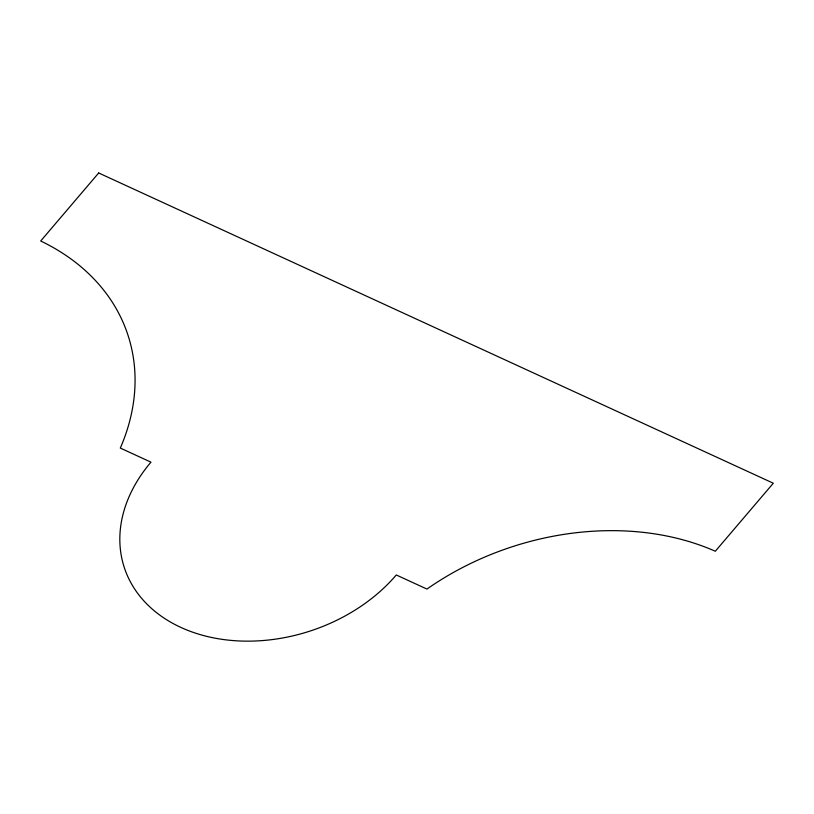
<?xml version="1.0" encoding="UTF-8"?>
<svg xmlns="http://www.w3.org/2000/svg" width="814" height="814" viewBox="0 0 814 814"><rect width="100%" height="100%" fill="white"/><g stroke="black" fill="none" stroke-linecap="round" stroke-linejoin="round"><path stroke-width="1.22" d="M98.687 172.975L40.7 240.995A250.651 188.594 -18.2 0 1 120.309 448.056L150.966 462.159A157.153 118.244 -18.2 0 0 180.84 627.401A157.153 118.244 -18.2 0 0 396.286 574.969L426.943 589.071A250.651 188.594 -18.2 0 1 715.313 551.241L773.3 483.221L98.687 172.975"/></g></svg>
